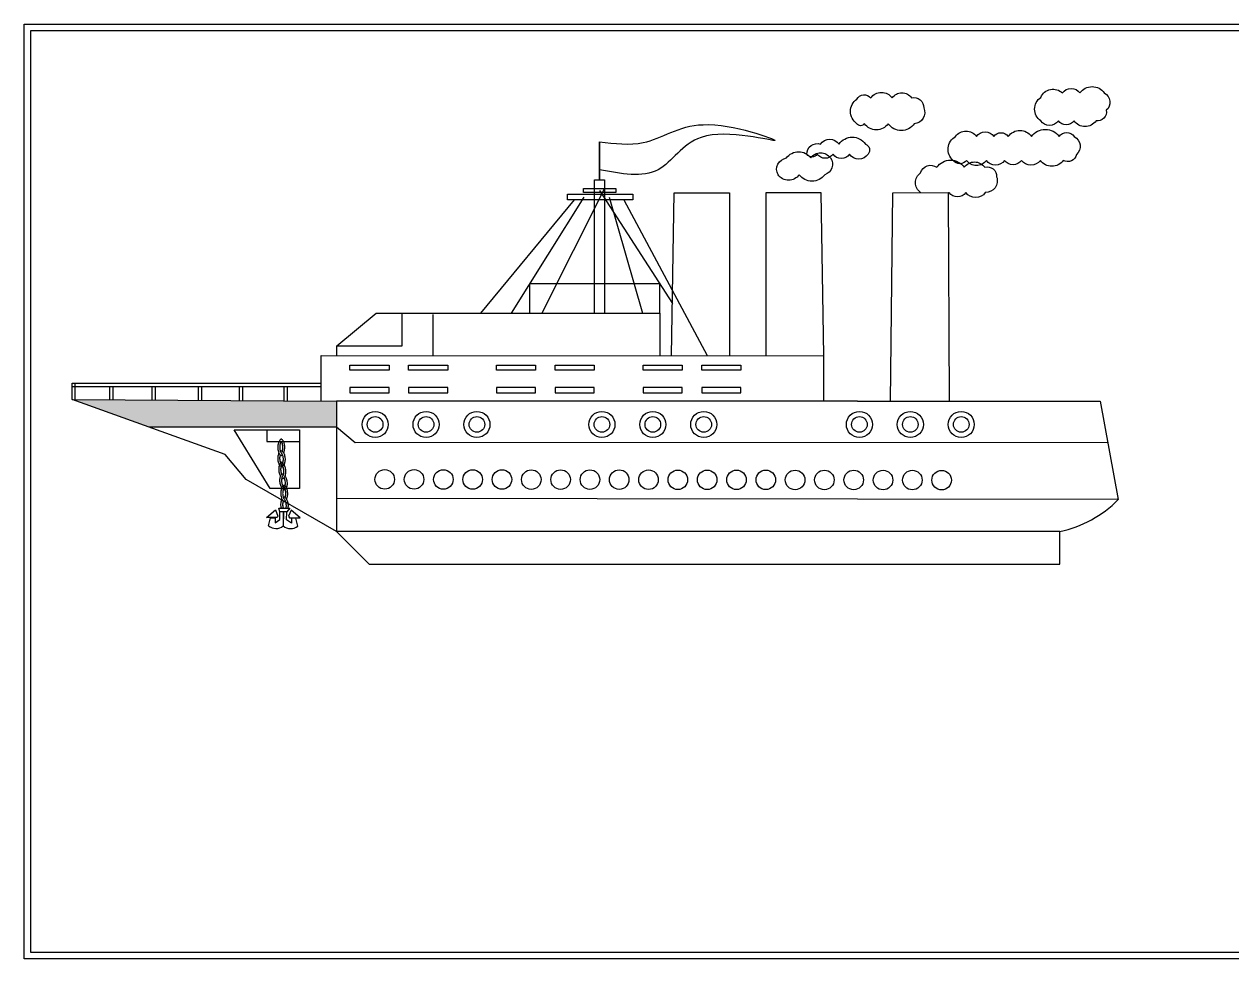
# Model space of a CAD drawing. Header units: millimetres. Extents: x -26312 to 5308, y -1433 to 5910.
# Drawn here: x 1273 to 3127, y 948 to 2383 of the extents above; entities that cross this region are included whole.
import ezdxf

# ---------------------------------------------------------------- set-up
doc = ezdxf.new("R2010")
doc.units = ezdxf.units.MM

# ---------------------------------------------------------------- blocks, each defined once
blk = doc.blocks.new('*U51')
blk.add_circle((74, 29.7), 15)
blk = doc.blocks.new('*U52')
at = {"color": 0, "linetype": 'ByBlock', "lineweight": -2, "transparency": 16777216, "rotation": 359.9266184984188}
for p in [(1752.4, 1654.6), (1797.4, 1654.6), (1842.4, 1654.5), (1887.4, 1654.4), (1932.4, 1654.4), (1977.4, 1654.3), (2022.4, 1654.3), (2067.4, 1654.2), (2112.4, 1654.2), (2157.4, 1654.1), (2202.4, 1654), (2247.4, 1654), (2292.4, 1653.9), (2337.4, 1653.9), (2382.4, 1653.8), (2427.4, 1653.8), (2472.4, 1653.7), (2517.4, 1653.6), (2562.4, 1653.6), (2607.4, 1653.5)]:
    blk.add_blockref('*U51', p, dxfattribs=at)
blk = doc.blocks.new('*U55')
for p, q in [((-30, 21.2), (30, 21.2)), ((-30, 13.3), (-30, 21.2)), ((30, 21.2), (30, 13.3)), ((30, 13.3), (-30, 13.3)), ((30, -13.3), (-30, -13.3)), ((-30, -13.3), (-30, -21.2)), ((30, -21.2), (30, -13.3)), ((-30, -21.2), (30, -21.2))]:
    blk.add_line(p, q)
blk = doc.blocks.new('*U56')
at = {"color": 0, "linetype": 'ByBlock', "lineweight": -2, "transparency": 16777216}
for p in [(0, 0), (90, 0)]:
    blk.add_blockref('*U55', p, dxfattribs=at)
blk = doc.blocks.new('*U53')
blk.add_blockref('*U56', (-45, 0))
blk = doc.blocks.new('*U54')
at = {"color": 0, "linetype": 'ByBlock', "lineweight": -2, "transparency": 16777216}
for p in [(0, 0), (225, 0), (450, 0)]:
    blk.add_blockref('*U53', p, dxfattribs=at)

msp = doc.modelspace()

# ---------------------------------------------------------------- linework, layer by layer
for p, q in [((2156.15, 2144.338), (2156.15, 2202.336)), ((2156.15, 2202.336), (2156.15, 2202.336)), ((2156.15, 2202.336), (2156.15, 2144.338)), ((2148.65, 1939.338), (2148.65, 2144.338)), ((2148.65, 2144.338), (2163.65, 2144.338)), ((2163.65, 2144.338), (2163.65, 1939.338)), ((2117.285, 2113.663), (1973.656, 1939.338)), ((2132.062, 2117.727), (2020.51, 1939.338)), ((2163.65, 2131.114), (2067.417, 1939.338)), ((2156.363, 2127.805), (2268.067, 1954.153)), ((2171.081, 2117.727), (2222.091, 1939.338)), ((2193.662, 2113.663), (2321.245, 1874.221)), ((2266.748, 1874.233), (2270.873, 2124.199)), ((2270.873, 2124.199), (2355.873, 2124.199)), ((2355.873, 2124.199), (2355.821, 1874.214)), ((2496.647, 2124.199), (2411.647, 2124.199)), ((2411.647, 2124.199), (2411.699, 1874.214)), ((2500.772, 1874.233), (2496.647, 2124.199)), ((2602.857, 1804.185), (2606.653, 2124.454)), ((2606.653, 2124.454), (2691.652, 2124.849)), ((2691.652, 2124.849), (2693.076, 1804.185)), ((2248.65, 1984.338), (2048.65, 1984.338)), ((2048.65, 1984.338), (2048.65, 1939.338)), ((2248.65, 1939.338), (2248.65, 1984.338)), ((1753.109, 1889.338), (1813.109, 1939.338)), ((1813.109, 1939.338), (2248.656, 1939.338)), ((1853.109, 1889.338), (1853.109, 1939.338)), ((1900.259, 1937.577), (1900.246, 1874.308)), ((2248.656, 1939.338), (2248.643, 1874.225)), ((1728.706, 1804.343), (1728.706, 1874.343)), ((1728.706, 1874.343), (2500.346, 1874.185)), ((1753.109, 1874.338), (1753.109, 1889.338)), ((1753.109, 1889.338), (1853.109, 1889.338)), ((2500.346, 1804.185), (2500.346, 1874.185)), ((1346.394, 1806.905), (1346.394, 1831.905)), ((1346.394, 1831.905), (1728.706, 1831.905)), ((1346.394, 1826.905), (1728.706, 1826.905)), ((1351.394, 1806.905), (1351.394, 1831.905)), ((1404.314, 1806.517), (1404.314, 1826.905)), ((1409.314, 1806.517), (1409.314, 1826.905)), ((1469.55, 1806.08), (1469.55, 1826.905)), ((1474.55, 1806.08), (1474.55, 1826.905)), ((1540.625, 1805.604), (1540.625, 1826.905)), ((1545.625, 1805.604), (1545.625, 1826.905)), ((1603.535, 1805.182), (1603.535, 1826.905)), ((1608.535, 1805.182), (1608.535, 1826.905)), ((1672.276, 1804.721), (1672.276, 1826.905)), ((1677.276, 1804.721), (1677.276, 1826.905)), ((1581.719, 1722.514), (1346.394, 1806.905)), ((1346.394, 1806.905), (1752.394, 1804.185)), ((2552.394, 1804.185), (1752.394, 1804.185)), ((1752.394, 1804.185), (1752.394, 1604.185)), ((2552.394, 1804.185), (2613.988, 1804.185)), ((2613.988, 1804.185), (2924.591, 1804.185)), ((2924.591, 1804.185), (2952.587, 1653.079)), ((1464.056, 1764.709), (1752.394, 1764.709)), ((1752.394, 1764.709), (1780.915, 1741.01)), ((1595.374, 1760.13), (1695.374, 1760.13)), ((1650.374, 1670.13), (1595.374, 1760.13)), ((1645.374, 1760.13), (1645.374, 1742.496)), ((1695.374, 1760.13), (1695.374, 1670.13)), ((1645.374, 1742.496), (1695.374, 1742.496)), ((1780.915, 1741.01), (2936.246, 1741.278)), ((1613.833, 1684.19), (1581.719, 1722.514)), ((1752.394, 1604.185), (1613.833, 1684.19)), ((1695.374, 1670.13), (1650.374, 1670.13)), ((2952.587, 1653.079), (1752.394, 1654.616)), ((1644.931, 1625.46), (1658.823, 1637.324)), ((1658.823, 1637.324), (1662.504, 1627.634)), ((1663.607, 1639.982), (1673.128, 1640.108)), ((1665.517, 1634.51), (1663.607, 1639.982)), ((1676.046, 1634.51), (1665.299, 1634.51)), ((1665.517, 1622.452), (1665.517, 1634.51)), ((1676.046, 1634.51), (1665.517, 1634.51)), ((1670.672, 1633.854), (1670.533, 1612.927)), ((1670.804, 1633.852), (1670.533, 1612.927)), ((1670.673, 1634.51), (1670.672, 1633.854)), ((1670.941, 1640.108), (1680.535, 1640.108)), ((1675.735, 1622.352), (1675.971, 1634.407)), ((1680.535, 1640.108), (1676.046, 1634.51)), ((1682.718, 1637.09), (1678.849, 1627.474)), ((1696.375, 1624.956), (1682.718, 1637.09)), ((1661.16, 1625.46), (1644.931, 1625.46)), ((1648.115, 1612.927), (1651.128, 1625.292)), ((1651.128, 1625.292), (1657.984, 1625.292)), ((1657.984, 1625.292), (1657.984, 1617.439)), ((1657.984, 1617.439), (1665.517, 1622.452)), ((1662.504, 1627.634), (1661.16, 1625.46)), ((1683.167, 1617.192), (1675.735, 1622.352)), ((1678.849, 1627.474), (1680.149, 1625.274)), ((1680.149, 1625.274), (1696.375, 1624.956)), ((1683.321, 1625.044), (1683.167, 1617.192)), ((1692.946, 1612.488), (1690.176, 1624.91)), ((2862.997, 1604.185), (1752.394, 1604.185)), ((1802.394, 1554.185), (1752.394, 1604.185)), ((2862.997, 1554.185), (2862.997, 1604.185)), ((1802.394, 1554.185), (2862.997, 1554.185))]:
    msp.add_line(p, q)
at = {"color": 2}
for points in [[(1272.867, 2383.273), (5308.447, 2383.273), (5308.447, 947.941), (1272.867, 947.941)], [(1282.867, 2373.273), (5298.447, 2373.273), (5298.447, 957.941), (1282.867, 957.941)]]:
    msp.add_lwpolyline(points, close=True, dxfattribs=at)
for points in [[(2833.508, 2234.794, -0.52056705), (2833.508, 2270.876, -0.52056705), (2866.866, 2277.583, -0.52056705), (2893.777, 2277.583, -0.52056705), (2931.172, 2277.583, -0.52056705), (2934.23, 2250.996, -0.52056705), (2918.462, 2234.794, -0.52056705), (2884.625, 2234.794, -0.52056705), (2860.663, 2234.794, -0.52056705)], [(2551.207, 2230.405, -0.52056705), (2551.207, 2268.31, -0.52056705), (2572.612, 2269.968, -0.52056705), (2605.34, 2269.968, -0.52056705), (2635.282, 2269.968, -0.52056705), (2653.893, 2254.789, -0.52056705), (2639.457, 2230.405, -0.52056705), (2599.465, 2230.405, -0.52056705), (2562.852, 2230.405, -0.52056705)], [(2474.516, 2183.547, -0.52056705), (2495.445, 2199.13, -0.52056705), (2523.852, 2199.13, -0.52056705), (2564.436, 2199.13, -0.52056705), (2568.594, 2183.547, -0.52056705), (2539.954, 2183.547, -0.52056705), (2514.715, 2183.547, -0.52056705), (2490.563, 2183.547, -0.52056705)], [(2699.169, 2174.11, -0.52056705), (2702.8, 2210.772, -0.52056705), (2734.981, 2210.772, -0.52056705), (2761.472, 2210.772, -0.52056705), (2783.737, 2210.772, -0.52056705), (2819.545, 2210.772, -0.52056705), (2861.686, 2210.772, -0.52056705), (2885.096, 2210.772, -0.52056705), (2888.377, 2183.069, -0.52056705), (2868.129, 2174.11, -0.52056705), (2832.945, 2174.11, -0.52056705), (2804.102, 2174.11, -0.52056705), (2777.937, 2174.11, -0.52056705), (2750.057, 2174.11, -0.52056705), (2719.523, 2174.11, -0.52056705)], [(2430.196, 2152.117, -0.52056705), (2443.147, 2177.738, -0.52056705), (2480.426, 2177.738, -0.52056705), (2510.632, 2177.738, -0.52056705), (2502.036, 2152.117, -0.52056705), (2462.805, 2152.117, -0.52056705)]]:
    msp.add_lwpolyline(points, format="xyb", close=True)
at = {"const_width": 0.25}
msp.add_lwpolyline([(2550.832, 2230.405, 1), (2551.582, 2230.405, 1)], format="xyb", close=True, dxfattribs=at)
msp.add_lwpolyline([(2649.153, 2124.652, -0.52056705), (2649.153, 2154.919, -0.52056705), (2674.081, 2163.476, -0.52056705), (2716.167, 2163.476, -0.52056705), (2747.695, 2163.476, -0.52056705), (2765.851, 2148.784, -0.52056705), (2748.37, 2124.652, -0.52056705), (2718.697, 2124.652, -0.52056705), (2692.843, 2124.652, -0.02811121), (2691.66, 2123.149)], format="xyb")
for points in [[(2107.26, 2122.087), (2207.26, 2122.087), (2207.26, 2113.663), (2107.26, 2113.663)], [(2131.363, 2131.114), (2181.363, 2131.114), (2181.363, 2124.496), (2131.363, 2124.496)]]:
    msp.add_lwpolyline(points, close=True)
for centre, radius in [((1811.712, 1768.549), 20), ((1811.712, 1768.549), 12), ((1889.868, 1768.549), 20), ((1889.868, 1768.549), 12), ((1967.992, 1768.549), 20), ((1967.992, 1768.549), 12), ((2159.895, 1768.549), 20), ((2159.895, 1768.549), 12), ((2238.019, 1768.549), 20), ((2238.019, 1768.549), 12), ((2316.175, 1768.549), 20), ((2316.175, 1768.549), 12), ((2555.201, 1768.549), 20), ((2555.201, 1768.549), 12), ((2633.357, 1768.549), 20), ((2633.357, 1768.549), 12), ((2711.482, 1768.549), 20), ((2711.482, 1768.549), 12)]:
    msp.add_circle(centre, radius)
for centre, radius, start, end in [((2823.869, 1782.405), 182.465, 282.382616, 314.865084), ((1659.412, 1626.21), 17.438, 229.619734, 309.619734), ((1681.912, 1625.99), 17.438, 229.257845, 309.257845)]:
    msp.add_arc(centre, radius, start, end)
msp.add_spline([(2156.15, 2202.336), (2223.115, 2201.449), (2315.373, 2228.915), (2425.816, 2204.552), (2312.267, 2209.422), (2246.178, 2159.81), (2156.15, 2159.81)], degree=3)
for points, knots in [([(1667.636, 1745.931), (1667.558, 1745.931), (1667.49, 1745.925), (1667.332, 1745.891), (1667.246, 1745.866), (1666.946, 1745.749), (1666.678, 1745.607), (1666.028, 1745.089), (1665.653, 1744.718), (1664.883, 1743.718), (1664.492, 1743.096), (1663.767, 1741.632), (1663.436, 1740.795), (1662.88, 1738.961), (1662.657, 1737.971), (1662.35, 1735.905), (1662.264, 1734.829), (1662.24, 1732.567), (1662.317, 1731.377), (1662.64, 1729.089), (1662.885, 1727.997), (1663.427, 1726.253), (1663.694, 1725.563), (1664.312, 1724.233), (1664.676, 1723.608), (1665.403, 1722.575), (1665.763, 1722.174), (1666.419, 1721.576), (1666.709, 1721.384), (1667.092, 1721.187), (1667.22, 1721.141), (1667.374, 1721.099), (1667.42, 1721.089), (1667.499, 1721.076), (1667.533, 1721.072), (1667.614, 1721.066), (1667.659, 1721.067), (1667.765, 1721.075), (1667.822, 1721.083), (1667.943, 1721.109), (1668.009, 1721.128), (1668.287, 1721.23), (1668.568, 1721.374), (1668.993, 1721.709), (1669.083, 1721.785), (1669.175, 1721.869)], [0, 0, 0, 0, 0.13093399, 0.13093399, 0.23687366, 0.23687366, 0.45631816, 0.45631816, 0.67576266, 0.67576266, 0.89520717, 0.89520717, 1.11465167, 1.11465167, 1.33409617, 1.33409617, 1.55354068, 1.55354068, 1.79533847, 1.79533847, 2.03713627, 2.03713627, 2.21599523, 2.21599523, 2.42227095, 2.42227095, 2.62854668, 2.62854668, 2.83482241, 2.83482241, 2.97621611, 2.97621611, 3.03827459, 3.03827459, 3.10033307, 3.10033307, 3.18845802, 3.18845802, 3.27661824, 3.27661824, 3.36477846, 3.36477846, 3.59484468, 3.59484468, 3.65331554, 3.65331554, 3.65331554, 3.65331554]), ([(1671.172, 1724.693), (1671.395, 1725.149), (1671.607, 1725.646), (1672.104, 1727.007), (1672.363, 1727.92), (1672.759, 1729.848), (1672.897, 1730.867), (1673.047, 1733.074), (1673.038, 1734.266), (1672.863, 1736.404), (1672.724, 1737.353), (1672.34, 1739.156), (1672.094, 1740.014), (1671.523, 1741.587), (1671.198, 1742.297), (1670.589, 1743.391), (1670.315, 1743.81), (1669.722, 1744.592), (1669.399, 1744.934), (1668.817, 1745.447), (1668.562, 1745.614), (1668.185, 1745.811), (1668.047, 1745.861), (1667.823, 1745.92), (1667.744, 1745.929), (1667.65, 1745.931), (1667.643, 1745.931), (1667.636, 1745.931)], [4.04260217, 4.04260217, 4.04260217, 4.04260217, 4.17837449, 4.17837449, 4.39093392, 4.39093392, 4.60349336, 4.60349336, 4.84433135, 4.84433135, 5.04424824, 5.04424824, 5.24416513, 5.24416513, 5.44560738, 5.44560738, 5.59956989, 5.59956989, 5.78550347, 5.78550347, 5.97143706, 5.97143706, 6.1217547, 6.1217547, 6.27207235, 6.27207235, 6.28318531, 6.28318531, 6.28318531, 6.28318531]), ([(1668.447, 1703.193), (1666.925, 1703.797), (1665.636, 1705.132), (1664.591, 1707.233), (1664.294, 1707.831), (1664.016, 1708.491), (1663.456, 1710.106), (1663.193, 1711.087), (1662.804, 1713.138), (1662.676, 1714.21), (1662.561, 1716.47), (1662.591, 1717.662), (1662.822, 1719.961), (1663.023, 1721.062), (1663.496, 1722.826), (1663.734, 1723.526), (1664.053, 1724.291), (1664.111, 1724.424), (1664.17, 1724.554)], [0.33678584, 0.33678584, 0.33678584, 0.33678584, 0.94237735, 0.94237735, 0.94237735, 1.11465167, 1.11465167, 1.33409617, 1.33409617, 1.55354068, 1.55354068, 1.79533847, 1.79533847, 2.03713627, 2.03713627, 2.21599523, 2.21599523, 2.2546756, 2.2546756, 2.2546756, 2.2546756]), ([(1667.637, 1742.377), (1667.469, 1742.158), (1667.28, 1741.877), (1666.899, 1741.21), (1666.707, 1740.824), (1666.342, 1739.956), (1666.169, 1739.476), (1665.859, 1738.439), (1665.722, 1737.884), (1665.493, 1736.706), (1665.403, 1736.079), (1665.282, 1734.793), (1665.251, 1734.136), (1665.252, 1732.829), (1665.284, 1732.173), (1665.443, 1730.515), (1665.616, 1729.538), (1666.009, 1728.012), (1666.202, 1727.42), (1666.619, 1726.359), (1666.84, 1725.899), (1667.262, 1725.149), (1667.461, 1724.852), (1667.636, 1724.623)], [0.67809513, 0.67809513, 0.67809513, 0.67809513, 0.82522907, 0.82522907, 0.97236302, 0.97236302, 1.11949696, 1.11949696, 1.2666309, 1.2666309, 1.4193653, 1.4193653, 1.57209969, 1.57209969, 1.72483408, 1.72483408, 1.96639049, 1.96639049, 2.13809551, 2.13809551, 2.30980053, 2.30980053, 2.4631012, 2.4631012, 2.4631012, 2.4631012]), ([(1666.187, 1727.499), (1666.421, 1727.705), (1666.63, 1727.85), (1666.956, 1728.034), (1667.081, 1728.085), (1667.234, 1728.133), (1667.28, 1728.145), (1667.357, 1728.161), (1667.392, 1728.167), (1667.472, 1728.175), (1667.518, 1728.177), (1667.623, 1728.173), (1667.681, 1728.167), (1667.802, 1728.146), (1667.869, 1728.13), (1668.151, 1728.039), (1668.438, 1727.906), (1669.028, 1727.478), (1669.296, 1727.248), (1669.961, 1726.55), (1670.364, 1726.037), (1671.146, 1724.787), (1671.523, 1724.054), (1672.195, 1722.419), (1672.491, 1721.516), (1672.964, 1719.606), (1673.142, 1718.593), (1673.38, 1716.394), (1673.418, 1715.203), (1673.328, 1713.06), (1673.228, 1712.106), (1672.915, 1710.289), (1672.704, 1709.422), (1672.312, 1708.191), (1672.161, 1707.778), (1672, 1707.389), (1671.584, 1706.385), (1671.105, 1705.548), (1670.565, 1704.875), (1669.94, 1704.098), (1669.234, 1703.539), (1668.447, 1703.193)], [2.67424839, 2.67424839, 2.67424839, 2.67424839, 2.83482241, 2.83482241, 2.97621611, 2.97621611, 3.03827459, 3.03827459, 3.10033307, 3.10033307, 3.18845802, 3.18845802, 3.27661824, 3.27661824, 3.36477846, 3.36477846, 3.59484468, 3.59484468, 3.75325561, 3.75325561, 3.96581505, 3.96581505, 4.17837449, 4.17837449, 4.39093392, 4.39093392, 4.60349336, 4.60349336, 4.84433135, 4.84433135, 5.04424824, 5.04424824, 5.24416513, 5.24416513, 5.35405054, 5.35405054, 5.35405054, 5.63800135, 5.63800135, 5.63800135, 5.96595032, 5.96595032, 5.96595032, 5.96595032]), ([(1667.636, 1724.623), (1667.794, 1724.434), (1667.966, 1724.201), (1668.393, 1723.542), (1668.656, 1723.063), (1669.149, 1721.973), (1669.381, 1721.354), (1669.75, 1720.132), (1669.895, 1719.548), (1670.134, 1718.325), (1670.228, 1717.689), (1670.404, 1715.897), (1670.419, 1714.712), (1670.279, 1712.731), (1670.167, 1711.918), (1670.012, 1711.159), (1669.666, 1709.466), (1669.109, 1708.039), (1668.35, 1706.864)], [3.81981458, 3.81981458, 3.81981458, 3.81981458, 3.94909464, 3.94909464, 4.13249011, 4.13249011, 4.31588558, 4.31588558, 4.46727098, 4.46727098, 4.61865637, 4.61865637, 4.89045907, 4.89045907, 5.09172244, 5.09172244, 5.09172244, 5.54006747, 5.54006747, 5.54006747, 5.54006747]), ([(1669.064, 1727.436), (1669.195, 1727.813), (1669.316, 1728.214), (1669.569, 1729.193), (1669.691, 1729.783), (1669.881, 1731.015), (1669.949, 1731.655), (1670.054, 1733.452), (1670.022, 1734.637), (1669.77, 1736.906), (1669.55, 1737.981), (1668.977, 1739.903), (1668.628, 1740.731), (1668.055, 1741.784), (1667.829, 1742.126), (1667.637, 1742.377)], [4.20188605, 4.20188605, 4.20188605, 4.20188605, 4.31579694, 4.31579694, 4.46723645, 4.46723645, 4.61867596, 4.61867596, 4.89050792, 4.89050792, 5.16233987, 5.16233987, 5.43417182, 5.43417182, 5.60516425, 5.60516425, 5.60516425, 5.60516425]), ([(1667.988, 1710.518), (1666.553, 1709.729), (1665.441, 1708.243), (1664.667, 1706.028), (1664.446, 1705.397), (1664.253, 1704.708), (1663.899, 1703.035), (1663.761, 1702.029), (1663.631, 1699.945), (1663.638, 1698.866), (1663.806, 1696.609), (1663.985, 1695.431), (1664.501, 1693.179), (1664.839, 1692.111), (1665.528, 1690.42), (1665.852, 1689.755), (1666.264, 1689.036), (1666.338, 1688.911), (1666.413, 1688.79)], [0.33678584, 0.33678584, 0.33678584, 0.33678584, 0.94237735, 0.94237735, 0.94237735, 1.11465167, 1.11465167, 1.33409617, 1.33409617, 1.55354068, 1.55354068, 1.79533847, 1.79533847, 2.03713627, 2.03713627, 2.21599523, 2.21599523, 2.2546756, 2.2546756, 2.2546756, 2.2546756]), ([(1670.565, 1704.875), (1668.625, 1706.05), (1667.209, 1708.053), (1666.359, 1710.951), (1666.272, 1711.248), (1666.191, 1711.555), (1665.976, 1712.464), (1665.861, 1713.086), (1665.689, 1714.367), (1665.632, 1715.022), (1665.581, 1716.328), (1665.587, 1716.985), (1665.68, 1718.648), (1665.813, 1719.631), (1666.112, 1721.016), (1666.234, 1721.478), (1666.369, 1721.907)], [0.40030931, 0.40030931, 0.40030931, 0.40030931, 1.18603457, 1.18603457, 1.18603457, 1.2666309, 1.2666309, 1.4193653, 1.4193653, 1.57209969, 1.57209969, 1.72483408, 1.72483408, 1.96639049, 1.96639049, 2.09643859, 2.09643859, 2.09643859, 2.09643859]), ([(1666.359, 1710.951), (1666.252, 1711.316), (1666.154, 1711.695), (1665.912, 1712.777), (1665.792, 1713.507), (1665.63, 1715), (1665.59, 1715.756), (1665.592, 1717.262), (1665.634, 1718.011), (1665.795, 1719.448), (1665.914, 1720.14), (1666.137, 1721.098), (1666.217, 1721.401), (1666.303, 1721.691)], [1.186068056, 1.186068056, 1.186068056, 1.186068056, 1.284952055, 1.284952055, 1.460996518, 1.460996518, 1.637040982, 1.637040982, 1.813085445, 1.813085445, 1.989129909, 1.989129909, 2.074933798, 2.074933798, 2.074933798, 2.074933798]), ([(1670.299, 1709.113), (1668.521, 1707.705), (1667.366, 1705.541), (1666.885, 1702.56), (1666.836, 1702.254), (1666.794, 1701.939), (1666.694, 1701.01), (1666.658, 1700.379), (1666.647, 1699.087), (1666.672, 1698.429), (1666.785, 1697.127), (1666.873, 1696.477), (1667.172, 1694.838), (1667.428, 1693.879), (1667.897, 1692.542), (1668.076, 1692.1), (1668.264, 1691.691)], [0.40030931, 0.40030931, 0.40030931, 0.40030931, 1.18603457, 1.18603457, 1.18603457, 1.2666309, 1.2666309, 1.4193653, 1.4193653, 1.57209969, 1.57209969, 1.72483408, 1.72483408, 1.96639049, 1.96639049, 2.09643859, 2.09643859, 2.09643859, 2.09643859]), ([(1668.782, 1686.12), (1669.039, 1685.944), (1669.265, 1685.827), (1669.611, 1685.685), (1669.742, 1685.649), (1669.899, 1685.621), (1669.946, 1685.615), (1670.026, 1685.609), (1670.06, 1685.608), (1670.141, 1685.609), (1670.186, 1685.613), (1670.291, 1685.63), (1670.347, 1685.643), (1670.465, 1685.68), (1670.529, 1685.704), (1670.798, 1685.83), (1671.066, 1685.997), (1671.598, 1686.495), (1671.834, 1686.757), (1672.407, 1687.532), (1672.743, 1688.092), (1673.363, 1689.43), (1673.645, 1690.204), (1674.108, 1691.91), (1674.289, 1692.843), (1674.519, 1694.798), (1674.57, 1695.824), (1674.531, 1698.036), (1674.42, 1699.223), (1674.063, 1701.338), (1673.844, 1702.272), (1673.308, 1704.036), (1672.989, 1704.869), (1672.447, 1706.041), (1672.245, 1706.433), (1672.037, 1706.798), (1671.499, 1707.742), (1670.919, 1708.513), (1670.299, 1709.113), (1669.582, 1709.806), (1668.812, 1710.273), (1667.988, 1710.518)], [2.67424839, 2.67424839, 2.67424839, 2.67424839, 2.83482241, 2.83482241, 2.97621611, 2.97621611, 3.03827459, 3.03827459, 3.10033307, 3.10033307, 3.18845802, 3.18845802, 3.27661824, 3.27661824, 3.36477846, 3.36477846, 3.59484468, 3.59484468, 3.75325561, 3.75325561, 3.96581505, 3.96581505, 4.17837449, 4.17837449, 4.39093392, 4.39093392, 4.60349336, 4.60349336, 4.84433135, 4.84433135, 5.04424824, 5.04424824, 5.24416513, 5.24416513, 5.35405054, 5.35405054, 5.35405054, 5.63800135, 5.63800135, 5.63800135, 5.96595032, 5.96595032, 5.96595032, 5.96595032]), ([(1669.86, 1689.154), (1669.993, 1689.362), (1670.135, 1689.614), (1670.476, 1690.321), (1670.677, 1690.829), (1671.03, 1691.973), (1671.183, 1692.615), (1671.397, 1693.874), (1671.468, 1694.472), (1671.552, 1695.715), (1671.565, 1696.358), (1671.516, 1698.157), (1671.384, 1699.335), (1670.997, 1701.283), (1670.784, 1702.076), (1670.535, 1702.81), (1669.981, 1704.446), (1669.25, 1705.792), (1668.35, 1706.864)], [3.81981458, 3.81981458, 3.81981458, 3.81981458, 3.94909464, 3.94909464, 4.13249011, 4.13249011, 4.31588558, 4.31588558, 4.46727098, 4.46727098, 4.61865637, 4.61865637, 4.89045907, 4.89045907, 5.09172244, 5.09172244, 5.09172244, 5.54006747, 5.54006747, 5.54006747, 5.54006747]), ([(1672.522, 1668.013), (1672.444, 1668.003), (1672.376, 1668.001), (1672.215, 1668.015), (1672.127, 1668.029), (1671.814, 1668.107), (1671.531, 1668.215), (1670.821, 1668.647), (1670.403, 1668.969), (1669.514, 1669.864), (1669.048, 1670.433), (1668.146, 1671.795), (1667.713, 1672.584), (1666.932, 1674.334), (1666.587, 1675.289), (1666.024, 1677.3), (1665.805, 1678.357), (1665.498, 1680.598), (1665.427, 1681.788), (1665.461, 1684.099), (1665.568, 1685.213), (1665.888, 1687.011), (1666.066, 1687.729), (1666.513, 1689.126), (1666.796, 1689.791), (1667.389, 1690.907), (1667.696, 1691.35), (1668.272, 1692.026), (1668.536, 1692.252), (1668.891, 1692.495), (1669.012, 1692.557), (1669.16, 1692.618), (1669.204, 1692.633), (1669.281, 1692.656), (1669.315, 1692.665), (1669.394, 1692.68), (1669.439, 1692.686), (1669.545, 1692.691), (1669.603, 1692.69), (1669.725, 1692.679), (1669.793, 1692.668), (1670.082, 1692.602), (1670.379, 1692.494), (1670.843, 1692.215), (1670.941, 1692.151), (1671.043, 1692.079)], [0, 0, 0, 0, 0.13093399, 0.13093399, 0.23687366, 0.23687366, 0.45631816, 0.45631816, 0.67576266, 0.67576266, 0.89520717, 0.89520717, 1.11465167, 1.11465167, 1.33409617, 1.33409617, 1.55354068, 1.55354068, 1.79533847, 1.79533847, 2.03713627, 2.03713627, 2.21599523, 2.21599523, 2.42227095, 2.42227095, 2.62854668, 2.62854668, 2.83482241, 2.83482241, 2.97621611, 2.97621611, 3.03827459, 3.03827459, 3.10033307, 3.10033307, 3.18845802, 3.18845802, 3.27661824, 3.27661824, 3.36477846, 3.36477846, 3.59484468, 3.59484468, 3.65331554, 3.65331554, 3.65331554, 3.65331554]), ([(1666.885, 1702.56), (1666.825, 1702.184), (1666.775, 1701.796), (1666.67, 1700.692), (1666.642, 1699.952), (1666.668, 1698.452), (1666.722, 1697.696), (1666.912, 1696.202), (1667.048, 1695.464), (1667.387, 1694.059), (1667.592, 1693.387), (1667.932, 1692.464), (1668.05, 1692.173), (1668.171, 1691.896)], [1.186068056, 1.186068056, 1.186068056, 1.186068056, 1.284952055, 1.284952055, 1.460996518, 1.460996518, 1.637040982, 1.637040982, 1.813085445, 1.813085445, 1.989129909, 1.989129909, 2.074933798, 2.074933798, 2.074933798, 2.074933798]), ([(1672.078, 1671.539), (1671.884, 1671.736), (1671.662, 1671.991), (1671.201, 1672.605), (1670.963, 1672.964), (1670.491, 1673.78), (1670.26, 1674.235), (1669.822, 1675.224), (1669.617, 1675.758), (1669.243, 1676.898), (1669.075, 1677.509), (1668.795, 1678.77), (1668.682, 1679.418), (1668.52, 1680.715), (1668.469, 1681.369), (1668.42, 1683.034), (1668.469, 1684.026), (1668.669, 1685.589), (1668.787, 1686.2), (1669.068, 1687.305), (1669.229, 1687.789), (1669.555, 1688.585), (1669.715, 1688.905), (1669.86, 1689.154)], [0.67809513, 0.67809513, 0.67809513, 0.67809513, 0.82522907, 0.82522907, 0.97236302, 0.97236302, 1.11949696, 1.11949696, 1.2666309, 1.2666309, 1.4193653, 1.4193653, 1.57209969, 1.57209969, 1.72483408, 1.72483408, 1.96639049, 1.96639049, 2.13809551, 2.13809551, 2.30980053, 2.30980053, 2.4631012, 2.4631012, 2.4631012, 2.4631012]), ([(1673.377, 1689.526), (1673.655, 1689.101), (1673.927, 1688.635), (1674.59, 1687.347), (1674.962, 1686.473), (1675.596, 1684.61), (1675.86, 1683.616), (1676.284, 1681.446), (1676.424, 1680.261), (1676.517, 1678.119), (1676.498, 1677.159), (1676.342, 1675.322), (1676.205, 1674.441), (1675.835, 1672.809), (1675.602, 1672.063), (1675.134, 1670.902), (1674.914, 1670.452), (1674.424, 1669.602), (1674.146, 1669.222), (1673.633, 1668.641), (1673.4, 1668.443), (1673.052, 1668.201), (1672.92, 1668.134), (1672.706, 1668.047), (1672.629, 1668.028), (1672.535, 1668.015), (1672.529, 1668.014), (1672.522, 1668.013)], [4.04260217, 4.04260217, 4.04260217, 4.04260217, 4.17837449, 4.17837449, 4.39093392, 4.39093392, 4.60349336, 4.60349336, 4.84433135, 4.84433135, 5.04424824, 5.04424824, 5.24416513, 5.24416513, 5.44560738, 5.44560738, 5.59956989, 5.59956989, 5.78550347, 5.78550347, 5.97143706, 5.97143706, 6.1217547, 6.1217547, 6.27207235, 6.27207235, 6.28318531, 6.28318531, 6.28318531, 6.28318531]), ([(1672.062, 1675.093), (1671.984, 1675.093), (1671.916, 1675.086), (1671.758, 1675.052), (1671.672, 1675.027), (1671.373, 1674.908), (1671.105, 1674.765), (1670.457, 1674.244), (1670.084, 1673.871), (1669.319, 1672.868), (1668.93, 1672.244), (1668.212, 1670.777), (1667.884, 1669.939), (1667.337, 1668.103), (1667.118, 1667.111), (1666.82, 1665.044), (1666.74, 1663.968), (1666.725, 1661.705), (1666.808, 1660.516), (1667.141, 1658.229), (1667.391, 1657.138), (1667.941, 1655.397), (1668.21, 1654.708), (1668.835, 1653.38), (1669.201, 1652.758), (1669.934, 1651.728), (1670.295, 1651.328), (1670.954, 1650.733), (1671.244, 1650.542), (1671.629, 1650.347), (1671.756, 1650.301), (1671.911, 1650.26), (1671.957, 1650.251), (1672.036, 1650.238), (1672.07, 1650.234), (1672.151, 1650.229), (1672.196, 1650.229), (1672.302, 1650.238), (1672.359, 1650.246), (1672.48, 1650.273), (1672.546, 1650.292), (1672.823, 1650.396), (1673.104, 1650.541), (1673.528, 1650.878), (1673.617, 1650.954), (1673.709, 1651.038)], [0, 0, 0, 0, 0.13093399, 0.13093399, 0.23687366, 0.23687366, 0.45631816, 0.45631816, 0.67576266, 0.67576266, 0.89520717, 0.89520717, 1.11465167, 1.11465167, 1.33409617, 1.33409617, 1.55354068, 1.55354068, 1.79533847, 1.79533847, 2.03713627, 2.03713627, 2.21599523, 2.21599523, 2.42227095, 2.42227095, 2.62854668, 2.62854668, 2.83482241, 2.83482241, 2.97621611, 2.97621611, 3.03827459, 3.03827459, 3.10033307, 3.10033307, 3.18845802, 3.18845802, 3.27661824, 3.27661824, 3.36477846, 3.36477846, 3.59484468, 3.59484468, 3.65331554, 3.65331554, 3.65331554, 3.65331554]), ([(1672.078, 1671.539), (1671.911, 1671.32), (1671.723, 1671.037), (1671.346, 1670.369), (1671.156, 1669.983), (1670.795, 1669.113), (1670.623, 1668.631), (1670.318, 1667.593), (1670.183, 1667.038), (1669.96, 1665.858), (1669.873, 1665.232), (1669.757, 1663.945), (1669.729, 1663.287), (1669.736, 1661.981), (1669.771, 1661.325), (1669.938, 1659.668), (1670.115, 1658.691), (1670.515, 1657.167), (1670.711, 1656.576), (1671.132, 1655.517), (1671.355, 1655.058), (1671.781, 1654.31), (1671.981, 1654.014), (1672.158, 1653.785)], [0.67809513, 0.67809513, 0.67809513, 0.67809513, 0.82522907, 0.82522907, 0.97236302, 0.97236302, 1.11949696, 1.11949696, 1.2666309, 1.2666309, 1.4193653, 1.4193653, 1.57209969, 1.57209969, 1.72483408, 1.72483408, 1.96639049, 1.96639049, 2.13809551, 2.13809551, 2.30980053, 2.30980053, 2.4631012, 2.4631012, 2.4631012, 2.4631012]), ([(1671.629, 1686.541), (1671.805, 1686.184), (1671.975, 1685.801), (1672.349, 1684.861), (1672.544, 1684.291), (1672.886, 1683.092), (1673.033, 1682.467), (1673.362, 1680.696), (1673.478, 1679.517), (1673.512, 1677.234), (1673.428, 1676.14), (1673.099, 1674.161), (1672.856, 1673.297), (1672.419, 1672.179), (1672.238, 1671.812), (1672.078, 1671.539)], [4.20188605, 4.20188605, 4.20188605, 4.20188605, 4.31579694, 4.31579694, 4.46723645, 4.46723645, 4.61867596, 4.61867596, 4.89050792, 4.89050792, 5.16233987, 5.16233987, 5.43417182, 5.43417182, 5.60516425, 5.60516425, 5.60516425, 5.60516425]), ([(1675.692, 1653.872), (1675.914, 1654.329), (1676.123, 1654.826), (1676.614, 1656.189), (1676.869, 1657.104), (1677.257, 1659.034), (1677.391, 1660.053), (1677.53, 1662.26), (1677.516, 1663.452), (1677.331, 1665.589), (1677.188, 1666.538), (1676.796, 1668.339), (1676.546, 1669.196), (1675.968, 1670.766), (1675.64, 1671.476), (1675.026, 1672.566), (1674.75, 1672.984), (1674.153, 1673.764), (1673.829, 1674.104), (1673.245, 1674.614), (1672.989, 1674.781), (1672.612, 1674.976), (1672.473, 1675.025), (1672.249, 1675.083), (1672.17, 1675.092), (1672.075, 1675.093), (1672.069, 1675.093), (1672.062, 1675.093)], [4.04260217, 4.04260217, 4.04260217, 4.04260217, 4.17837449, 4.17837449, 4.39093392, 4.39093392, 4.60349336, 4.60349336, 4.84433135, 4.84433135, 5.04424824, 5.04424824, 5.24416513, 5.24416513, 5.44560738, 5.44560738, 5.59956989, 5.59956989, 5.78550347, 5.78550347, 5.97143706, 5.97143706, 6.1217547, 6.1217547, 6.27207235, 6.27207235, 6.28318531, 6.28318531, 6.28318531, 6.28318531]), ([(1673.573, 1656.605), (1673.701, 1656.982), (1673.821, 1657.384), (1674.07, 1658.364), (1674.189, 1658.955), (1674.374, 1660.188), (1674.439, 1660.827), (1674.535, 1662.625), (1674.498, 1663.81), (1674.236, 1666.078), (1674.012, 1667.152), (1673.43, 1669.071), (1673.077, 1669.897), (1672.499, 1670.949), (1672.272, 1671.289), (1672.078, 1671.539)], [4.20188605, 4.20188605, 4.20188605, 4.20188605, 4.31579694, 4.31579694, 4.46723645, 4.46723645, 4.61867596, 4.61867596, 4.89050792, 4.89050792, 5.16233987, 5.16233987, 5.43417182, 5.43417182, 5.60516425, 5.60516425, 5.60516425, 5.60516425]), ([(1667.849, 1640.038), (1667.747, 1640.435), (1667.656, 1640.841), (1667.376, 1642.279), (1667.243, 1643.351), (1667.118, 1645.61), (1667.143, 1646.802), (1667.364, 1649.102), (1667.56, 1650.204), (1668.025, 1651.97), (1668.26, 1652.671), (1668.576, 1653.438), (1668.633, 1653.571), (1668.692, 1653.701)], [1.24555475, 1.24555475, 1.24555475, 1.24555475, 1.33409617, 1.33409617, 1.55354068, 1.55354068, 1.79533847, 1.79533847, 2.03713627, 2.03713627, 2.21599523, 2.21599523, 2.2546756, 2.2546756, 2.2546756, 2.2546756]), ([(1670.95, 1640.079), (1670.947, 1640.089), (1670.944, 1640.098), (1670.941, 1640.108), (1670.853, 1640.405), (1670.77, 1640.711), (1670.552, 1641.619), (1670.434, 1642.241), (1670.256, 1643.521), (1670.196, 1644.176), (1670.139, 1645.482), (1670.142, 1646.138), (1670.227, 1647.801), (1670.356, 1648.786), (1670.649, 1650.172), (1670.77, 1650.634), (1670.902, 1651.064)], [1.18342484, 1.18342484, 1.18342484, 1.18342484, 1.186034569, 1.186034569, 1.186034569, 1.266630904, 1.266630904, 1.419365296, 1.419365296, 1.572099688, 1.572099688, 1.72483408, 1.72483408, 1.966390487, 1.966390487, 2.096438585, 2.096438585, 2.096438585, 2.096438585]), ([(1670.941, 1640.108), (1670.833, 1640.472), (1670.733, 1640.851), (1670.486, 1641.932), (1670.363, 1642.662), (1670.195, 1644.153), (1670.15, 1644.91), (1670.146, 1646.415), (1670.185, 1647.165), (1670.339, 1648.602), (1670.455, 1649.294), (1670.673, 1650.254), (1670.753, 1650.557), (1670.837, 1650.848)], [1.186068056, 1.186068056, 1.186068056, 1.186068056, 1.284952055, 1.284952055, 1.460996518, 1.460996518, 1.637040982, 1.637040982, 1.813085445, 1.813085445, 1.989129909, 1.989129909, 2.074933798, 2.074933798, 2.074933798, 2.074933798]), ([(1670.696, 1656.655), (1670.928, 1656.862), (1671.136, 1657.008), (1671.462, 1657.193), (1671.587, 1657.245), (1671.739, 1657.294), (1671.785, 1657.306), (1671.863, 1657.323), (1671.897, 1657.328), (1671.978, 1657.337), (1672.023, 1657.339), (1672.129, 1657.336), (1672.186, 1657.33), (1672.308, 1657.309), (1672.375, 1657.293), (1672.657, 1657.203), (1672.944, 1657.072), (1673.536, 1656.647), (1673.805, 1656.418), (1674.473, 1655.723), (1674.878, 1655.211), (1675.666, 1653.965), (1676.047, 1653.234), (1676.726, 1651.602), (1677.026, 1650.701), (1677.507, 1648.792), (1677.69, 1647.78), (1677.937, 1645.583), (1677.981, 1644.391), (1677.901, 1642.248), (1677.805, 1641.293), (1677.637, 1640.292), (1677.621, 1640.199), (1677.604, 1640.108)], [2.67424839, 2.67424839, 2.67424839, 2.67424839, 2.83482241, 2.83482241, 2.97621611, 2.97621611, 3.03827459, 3.03827459, 3.10033307, 3.10033307, 3.18845802, 3.18845802, 3.27661824, 3.27661824, 3.36477846, 3.36477846, 3.59484468, 3.59484468, 3.75325561, 3.75325561, 3.96581505, 3.96581505, 4.17837449, 4.17837449, 4.39093392, 4.39093392, 4.60349336, 4.60349336, 4.84433135, 4.84433135, 5.04424824, 5.04424824, 5.06458122, 5.06458122, 5.06458122, 5.06458122]), ([(1672.158, 1653.785), (1672.316, 1653.597), (1672.489, 1653.365), (1672.918, 1652.708), (1673.184, 1652.231), (1673.682, 1651.142), (1673.917, 1650.525), (1674.291, 1649.304), (1674.439, 1648.72), (1674.683, 1647.498), (1674.78, 1646.863), (1674.964, 1645.072), (1674.985, 1643.888), (1674.853, 1641.905), (1674.744, 1641.092), (1674.593, 1640.332), (1674.578, 1640.257), (1674.562, 1640.182), (1674.547, 1640.108)], [3.81981458, 3.81981458, 3.81981458, 3.81981458, 3.94909464, 3.94909464, 4.13249011, 4.13249011, 4.31588558, 4.31588558, 4.46727098, 4.46727098, 4.61865637, 4.61865637, 4.89045907, 4.89045907, 5.09172244, 5.09172244, 5.09172244, 5.11161545, 5.11161545, 5.11161545, 5.11161545])]:
    msp.add_open_spline(points, degree=3, knots=knots)
for points in [[(1670.672, 1634.112), (1670.562, 1634.239), (1670.454, 1634.371), (1670.347, 1634.51)], [(1670.738, 1633.855), (1670.715, 1633.854), (1670.693, 1633.853), (1670.672, 1633.854)]]:
    msp.add_open_spline(points, degree=3)
at = {"color": 143, "true_color": 0x7aafdf}
for points in [[(1351.394, 1806.905), (1350.824, 1805.316), (1752.394, 1804.185), (1464.056, 1764.709)], [(1752.394, 1804.185), (1464.056, 1764.709), (1752.394, 1764.709)]]:
    msp.add_solid(points, dxfattribs=at)

# ---------------------------------------------------------------- block references
for name, p in [('*U54', (1848.096, 1838.503)), ('*U52', (0, 0))]:
    msp.add_blockref(name, p)

doc.saveas('drawing.dxf')
